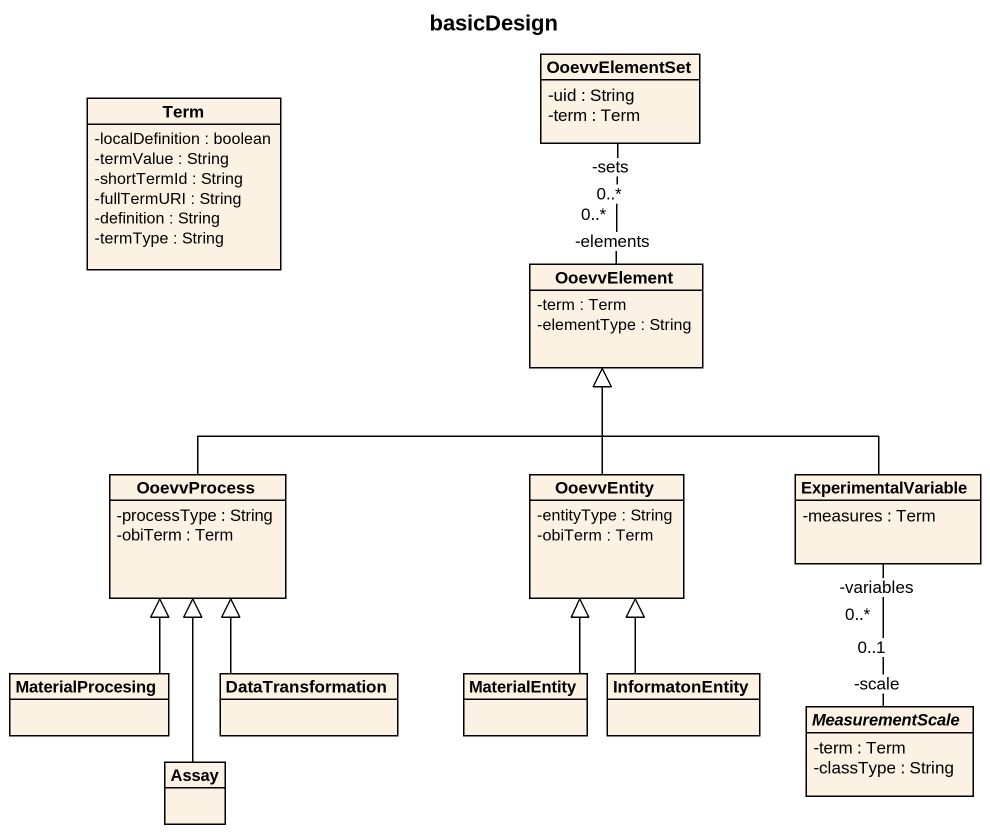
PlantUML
@startuml
title basicDesign
hide circle
hide empty members
skinparam classAttributeIconSize 0
class OoevvElementSet {
  -uid : String
  -term : Term
}
class Term {
  -localDefinition : boolean
  -termValue : String
  -shortTermId : String
  -fullTermURI : String
  -definition : String
  -termType : String
}
class OoevvElement {
  -term : Term
  -elementType : String
}
class OoevvProcess {
  -processType : String
  -obiTerm : Term
}
class OoevvEntity {
  -entityType : String
  -obiTerm : Term
}
class ExperimentalVariable {
  -measures : Term
}
class MaterialProcesing
class DataTransformation
class MaterialEntity
class InformatonEntity
abstract class MeasurementScale {
  -term : Term
  -classType : String
}
class Assay
OoevvElement "-elements\n0..*" -up- "-sets\n0..*" OoevvElementSet
OoevvProcess -right-|> OoevvElement
OoevvEntity -up-|> OoevvElement
ExperimentalVariable -up-|> OoevvElement
MaterialProcesing -up-|> OoevvProcess
DataTransformation -up-|> OoevvProcess
MaterialEntity -up-|> OoevvEntity
InformatonEntity -up-|> OoevvEntity
MeasurementScale "-scale\n0..1" -up- "-variables\n0..*" ExperimentalVariable
Assay -up-|> OoevvProcess
@enduml
